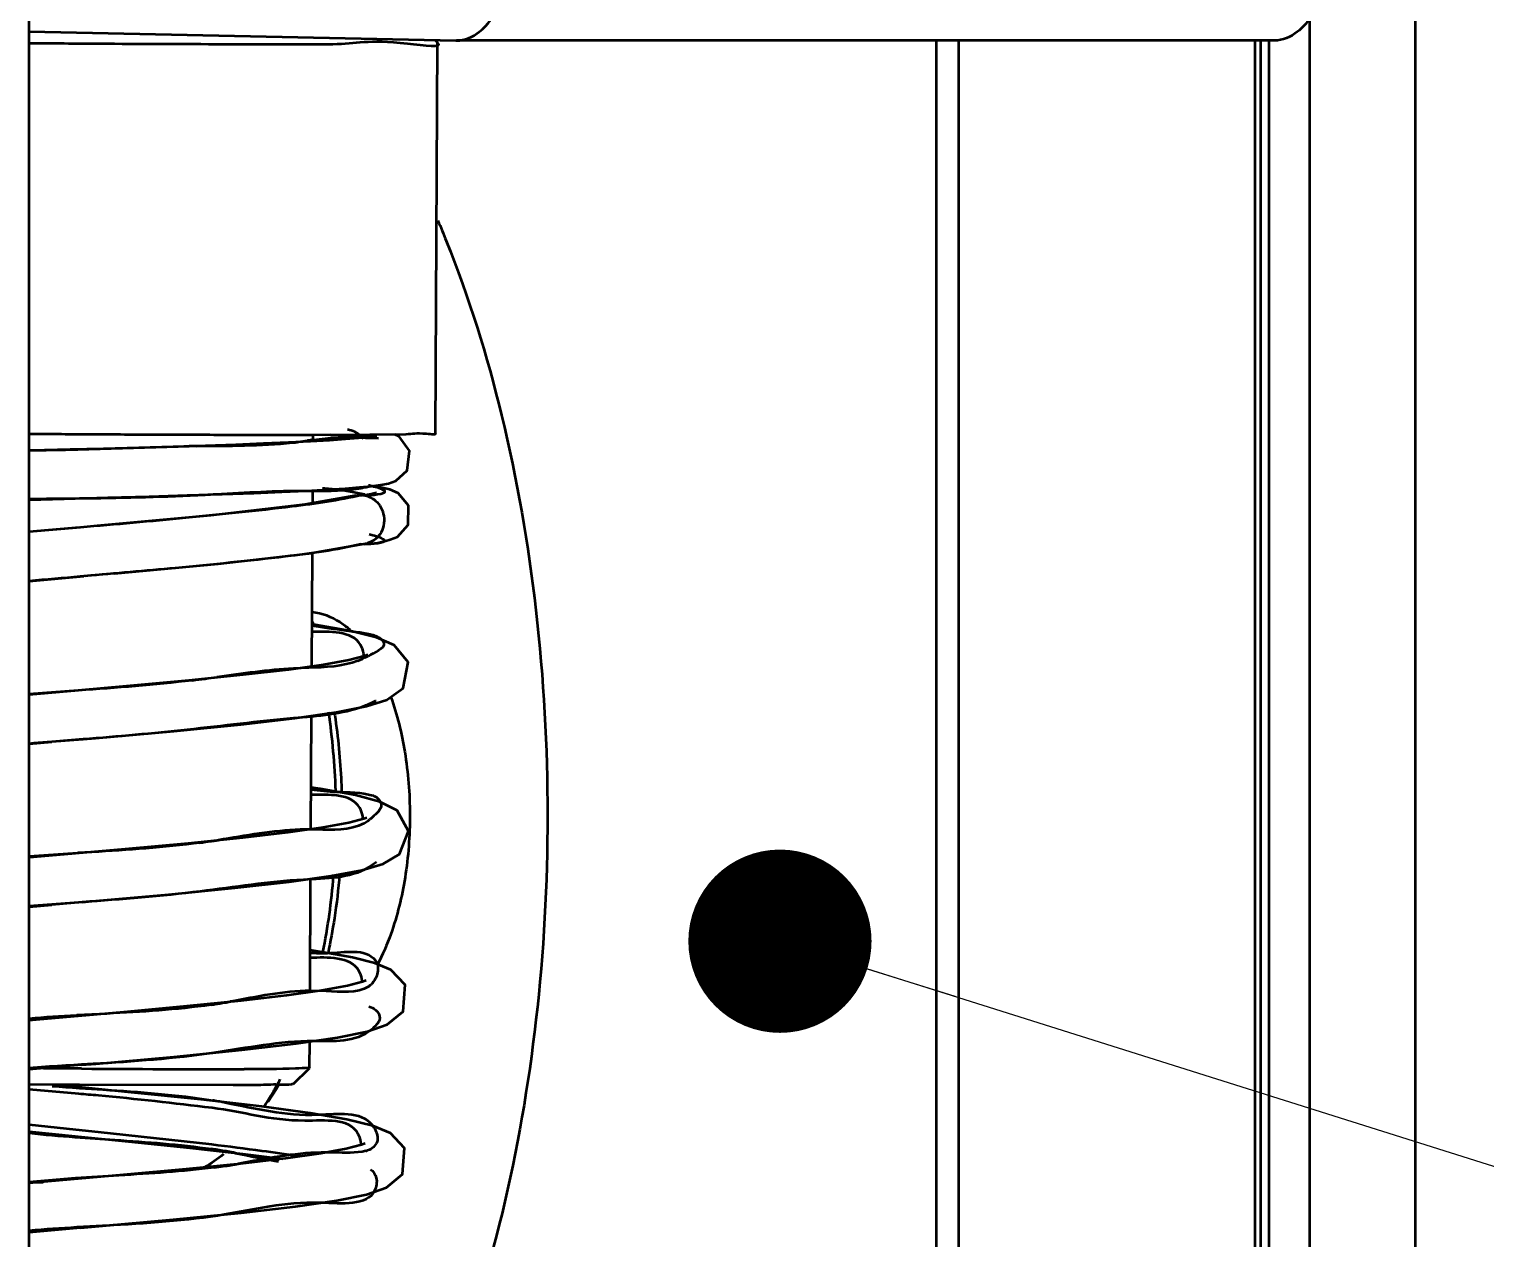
# Model space of a CAD drawing. Header units: inches. Extents: x -2049 to -860, y -317 to 524.
# Drawn here: x -1807.39 to -1795.46, y 413.84 to 423.74 of the extents above; entities that cross this region are included whole.
import ezdxf

# ---------------------------------------------------------------- set-up
doc = ezdxf.new("R2010")
doc.units = ezdxf.units.IN
doc.header["$LTSCALE"] = 2.5746062992
doc.header["$MEASUREMENT"] = 0
doc.layers.get('0').update_dxf_attribs({"linetype": 'CONTINUOUS', "lineweight": 50})
doc.layers.add('from', color=7, linetype='CONTINUOUS', lineweight=15)
doc.styles.add('TEXTSTYLE_1', font='gdt', dxfattribs={"width": 0.8})
doc.dimstyles.new('ISO-25', dxfattribs={"dimtxt": 5, "dimasz": 5, "dimexe": 1.25, "dimexo": 0.625, "dimtad": 1, "dimdec": 0, "dimlfac": 1.5, "dimdsep": 46, "dimtxsty": 'TEXTSTYLE_1', "dimcen": 2.5, "dimclrd": 256, "dimclre": 256, "dimclrt": 256, "dimadec": 0, "dimazin": 0, "dimtfac": 1, "dimtdec": 0, "dimtmove": 0, "dimatfit": 3, "dimfxl": 1, "dimlwd": 25, "dimarcsym": 0})

msp = doc.modelspace()

# ---------------------------------------------------------------- linework, layer by layer
at = {"color": 7, "linetype": 'Continuous'}
for p, q in [((-1796.037065769217, 406.635739315395), (-1796.037065769217, 431.9682586919185)), ((-1807.384347816998, 403.9691583278579), (-1807.384347816998, 430.6349681964565)), ((-1796.903063347554, 423.826638620994), (-1796.903063347554, 406.635739315395)), ((-1807.384347816998, 423.718994700376), (-1803.892160608111, 423.643199974653)), ((-1804.043923769655, 423.6292397365421), (-1804.061285456315, 420.4295309558706)), ((-1804.061248012838, 423.646869862096), (-1804.044040252006, 423.6294758812213)), ((-1804.043923769655, 423.6292397365421), (-1804.044040252006, 423.6294758812213)), ((-1803.892160608111, 423.643199974653), (-1803.886735079972, 423.6431410976514)), ((-1797.18968714027, 423.6431410976514), (-1803.886735079972, 423.6431410976514)), ((-1799.958776402865, 423.6431410976514), (-1799.958776402865, 408.3537060896404)), ((-1799.776645535105, 423.6431410976514), (-1799.776645535105, 407.6357071852981)), ((-1797.351852314068, 423.6431410976514), (-1797.351852314068, 405.3024488216265)), ((-1797.303050494838, 405.3024488216265), (-1797.303050494838, 423.6431410976514)), ((-1797.236385971419, 423.6431410976514), (-1797.236385971419, 407.8546515675525)), ((-1805.061624594555, 420.3638203496018), (-1805.061343986065, 420.4155358040414)), ((-1804.918036766543, 420.4157763360063), (-1805.061205711215, 420.4153938361497)), ((-1805.058249811764, 420.3765224967099), (-1804.916550367356, 420.3917461816649)), ((-1804.631986221553, 420.3919906403435), (-1804.526135627248, 420.3889287111529)), ((-1804.56740800742, 420.4175891621185), (-1804.597615246673, 420.4173821079715)), ((-1804.54189700446, 420.4177709931828), (-1804.56740800742, 420.4175891621185)), ((-1804.301633488703, 420.4204392638086), (-1804.54189700446, 420.4177709931828)), ((-1807.38440324479, 420.290228261426), (-1807.363003941304, 420.2905905401457)), ((-1807.362716044941, 420.2875576811676), (-1807.384347816998, 420.2869951569755)), ((-1807.04907241413, 420.2957521385918), (-1807.362952983768, 420.2875515294851)), ((-1806.777861261057, 420.3029874263152), (-1807.04907241413, 420.2957521385918)), ((-1806.987826324012, 420.2973043047327), (-1806.07474628356, 420.3239179201317)), ((-1805.180160208453, 420.359091382228), (-1805.105413732449, 420.3697076078119)), ((-1806.090623579261, 419.9221478195626), (-1805.804206115968, 419.9315729944427)), ((-1805.06436843114, 419.8581391177833), (-1805.063801541675, 419.9626154299793)), ((-1804.799151861375, 419.9784543593662), (-1804.679861344787, 419.9877874486584)), ((-1804.639596621357, 419.9283763581403), (-1804.724254449874, 419.9463267674032)), ((-1804.707307349014, 419.9192977974564), (-1804.66631157442, 419.9240456245709)), ((-1804.679861344787, 419.9877874486584), (-1804.583189624395, 419.9973536939925)), ((-1804.666307661253, 419.9240453722723), (-1804.657054042621, 419.9237027779201)), ((-1804.647017868359, 419.9233320311125), (-1804.657054042621, 419.9237027779201)), ((-1804.618330580616, 419.9252813592121), (-1804.646975475428, 419.9233316399652)), ((-1804.583189624395, 419.9973536939925), (-1804.505740485577, 420.0076623811779)), ((-1804.548979780243, 419.9410744210593), (-1804.541939725887, 419.9437108665078)), ((-1807.384465557455, 419.8928615970502), (-1807.352581044148, 419.8934046112824)), ((-1807.384347816998, 419.8862604016463), (-1807.099483403737, 419.8936798182132)), ((-1806.972030485188, 419.6584376415292), (-1807.384510607141, 419.622999674025)), ((-1806.9649683945, 419.6592947979479), (-1807.384347816998, 419.6222994659367)), ((-1804.466521145145, 419.5494131838294), (-1804.429285374299, 419.5593786721619)), ((-1805.098353355359, 419.4449143984351), (-1804.61633859374, 419.5291711416655)), ((-1805.07161220727, 418.5231322318306), (-1805.066542643614, 419.4574382144863)), ((-1804.640109664553, 419.5235472357403), (-1804.530226645013, 419.534075659732)), ((-1804.639774813566, 419.523543767905), (-1804.639032205773, 419.5235361633893)), ((-1804.530226645013, 419.534075659732), (-1804.466521145145, 419.5494131838294)), ((-1807.384347816998, 419.2200442375684), (-1806.937808295339, 419.2595397958183)), ((-1806.937835362403, 419.2598471682754), (-1806.968878277138, 419.2571104637816)), ((-1806.689352288055, 419.2813753404481), (-1806.937808295339, 419.2595397958183)), ((-1804.541673031069, 418.7588825445877), (-1804.748741252756, 418.8102039188362)), ((-1804.645475237072, 418.6156286057803), (-1804.647538490671, 418.6305721834556)), ((-1804.612589066309, 418.6165750267843), (-1804.641818042448, 418.6066024977979)), ((-1805.096359851305, 418.5103133026618), (-1805.222070897209, 418.5055122913494)), ((-1806.984427447555, 418.3249050528993), (-1807.384861987917, 418.2949194994172)), ((-1806.98063427078, 418.3253433412167), (-1807.384347816998, 418.2897333789056)), ((-1805.078864023089, 417.1866434914514), (-1805.073785214129, 418.1226534393169)), ((-1807.384347816998, 417.8873635578859), (-1807.198714642222, 417.904039390382)), ((-1806.943678608907, 417.9264468315029), (-1807.198714642222, 417.904039390382)), ((-1806.946255068257, 417.9250845818334), (-1807.090103471576, 417.9136041134585)), ((-1804.652591275627, 417.2812340890717), (-1804.65476861728, 417.2974058967762)), ((-1805.031015206637, 417.186666303305), (-1805.166027235572, 417.1863305921319)), ((-1804.621307571549, 417.2822843859647), (-1804.644558489088, 417.2749221124817)), ((-1806.989924557367, 416.9947187390172), (-1807.385260827915, 416.9674937110767)), ((-1806.871141670562, 417.0020137910202), (-1806.986676321776, 416.9949188337878)), ((-1804.891879686235, 416.81847459439), (-1804.892765440442, 416.8076703928327)), ((-1805.086085776434, 415.8556953392078), (-1805.081032981319, 416.7869108660028)), ((-1806.979927118555, 416.590661443631), (-1807.384905183462, 416.5607856806611)), ((-1806.950303237598, 416.5932892601301), (-1807.199586110235, 416.5713890017664)), ((-1806.952017741777, 416.5926325100454), (-1806.979927118555, 416.590661443631)), ((-1807.384347816998, 416.5548005119838), (-1807.199586110235, 416.5713890017664)), ((-1804.556064146016, 416.0924312368171), (-1804.737700293553, 416.1384547375313)), ((-1804.953737344675, 415.865317914852), (-1805.085750844169, 415.8679922643493)), ((-1804.780605925914, 415.9077814761104), (-1804.989309118467, 415.8694070344513)), ((-1804.655577523716, 415.940404579059), (-1804.780605925914, 415.9077814761104)), ((-1804.659944556105, 415.9492640836347), (-1804.662005329051, 415.9641290017307)), ((-1804.627013079972, 415.9502060919537), (-1804.655577523716, 415.940404579059)), ((-1806.749641618008, 415.6799834785046), (-1806.994247979358, 415.6664233283385)), ((-1805.089451349482, 415.2354299562876), (-1805.088277795429, 415.4517123025689)), ((-1806.960471086309, 415.2626392265743), (-1806.986491070289, 415.2610987355916)), ((-1806.955853172634, 415.2602243212742), (-1807.384347816998, 415.222403593677)), ((-1807.007732163952, 415.2303557310339), (-1807.267569471038, 415.2323179940913)), ((-1806.955996588279, 415.2300085157236), (-1807.007732163952, 415.2303557310339)), ((-1805.223570285538, 415.1026971434396), (-1805.089525747078, 415.235283164244)), ((-1805.089451349482, 415.2354299562876), (-1805.089525747078, 415.235283164244)), ((-1806.979395396799, 415.023795298298), (-1807.385457932355, 415.0598610117121)), ((-1806.992414578214, 415.0981925118177), (-1807.384348804179, 415.1013645752564)), ((-1806.578311114834, 415.0383466380696), (-1807.110533758945, 415.0910219767738)), ((-1806.973624932503, 415.0980616619955), (-1806.992414578214, 415.0981925118177)), ((-1805.716133842987, 415.0949232846478), (-1806.973624932503, 415.0980616619955)), ((-1806.970414495977, 415.0714462686534), (-1806.781283242306, 415.0589341531597)), ((-1805.981314842042, 414.9766417658794), (-1806.578311114834, 415.0383466380696)), ((-1805.357147602625, 415.0705630797644), (-1805.429896514093, 414.96085303036)), ((-1805.481830108577, 414.919164858774), (-1805.981314842042, 414.9766417658794)), ((-1804.573184740234, 414.7622459761545), (-1804.784834178856, 414.8134974078235)), ((-1807.003673995798, 414.7293212714434), (-1807.384378871733, 414.7692278697662)), ((-1807.384347816998, 414.7156995096302), (-1807.008995734406, 414.6784570215469)), ((-1807.009658465151, 414.6697036754003), (-1806.684807341155, 414.6469573346619)), ((-1806.821273444582, 414.7102395926892), (-1807.003673995798, 414.7293212714434)), ((-1805.889434831781, 414.6080441475267), (-1806.821273444582, 414.7102395926892)), ((-1806.070088579524, 414.5832837920472), (-1805.635125262537, 414.5342766830657)), ((-1804.663756275978, 414.6069071073408), (-1804.789790536657, 414.5741308422336)), ((-1804.667181831738, 414.6161475725824), (-1804.66923743341, 414.6309856132621)), ((-1804.634172562984, 414.6170482835218), (-1804.663756275978, 414.6069071073408)), ((-1804.59955645042, 414.5657316860131), (-1804.617058779133, 414.5597440840938)), ((-1805.635125262537, 414.5342766830657), (-1805.309408046689, 414.492427243595)), ((-1805.177908472589, 414.5113357540998), (-1805.187891293325, 414.5129956551121)), ((-1804.889367993111, 414.5433267915837), (-1804.994501378808, 414.543579115543)), ((-1807.005410844485, 414.3336268368436), (-1807.38531795576, 414.3007753021017)), ((-1806.650576623955, 414.3564333465555), (-1807.002846815496, 414.33380871024)), ((-1807.384347816998, 414.3021596524479), (-1807.269965096664, 414.3021596524479)), ((-1806.965045955141, 413.9268407107109), (-1807.384347816998, 413.8898472683989)), ((-1806.968496583282, 413.9331930889362), (-1806.995203041165, 413.9316220986136))]:
    msp.add_line(p, q, dxfattribs=at)
for points in [[(-1804.610529178949, 420.3974915177018), (-1804.689068428728, 420.3891770982387), (-1804.794363400646, 420.3804521449931)], [(-1804.54179510124, 420.4082980119588), (-1804.559603166703, 420.4047770280779), (-1804.610529178949, 420.3974915177018)], [(-1804.505740485577, 420.0076623811779), (-1804.444830098165, 420.0196842246912), (-1804.38241819736, 420.0417433160048), (-1804.290881343619, 420.1253427469819), (-1804.270517277003, 420.2867214011848), (-1804.356243539123, 420.4024770998036), (-1804.39308856215, 420.4194585217342)], [(-1805.942054803651, 420.3277405768928), (-1806.207106129712, 420.3193337281061), (-1806.486858828524, 420.31108476234), (-1806.777861261057, 420.3029874263152)], [(-1805.081957633528, 420.3626619012906), (-1805.262989561573, 420.3537889977989), (-1805.467804513286, 420.3449922342871), (-1805.694808789782, 420.3363006979013), (-1805.942054803651, 420.3277405768928)], [(-1804.794363400646, 420.3804521449931), (-1804.925595003196, 420.3715704652366), (-1805.081957633528, 420.3626619012906)], [(-1807.099483403737, 419.8936798182132), (-1806.741087604657, 419.9032404418612), (-1806.4035133606, 419.9127186485441), (-1806.090623579261, 419.9221478195626)], [(-1804.707303263132, 419.9192975891832), (-1805.125297442926, 419.84557283091), (-1805.897410793572, 419.7569254509817), (-1806.829280943694, 419.6712025500204), (-1806.9649683945, 419.6592947979479)], [(-1805.804206115968, 419.9315729944427), (-1805.545491806706, 419.9410112041839), (-1805.315676060678, 419.9504339915408), (-1805.115228905024, 419.95981811118), (-1804.94362878782, 419.9691520572714), (-1804.799151861375, 419.9784543593662)], [(-1804.541939725887, 419.9437108665078), (-1804.586611934139, 419.9319436718258), (-1804.618330580616, 419.9252813592121)], [(-1804.495718407862, 419.9836886841422), (-1804.569177580415, 419.9947354597588), (-1804.588007058819, 419.9968769800964)], [(-1804.429285374299, 419.5593786721619), (-1804.370478012222, 419.5834086876546), (-1804.281625689666, 419.6818602372322), (-1804.279816734389, 419.8391409667852), (-1804.365683103487, 419.9399194321168), (-1804.433739933969, 419.9694841414412), (-1804.495718407862, 419.9836886841422)], [(-1806.689352288055, 419.2813753404481), (-1805.836867173763, 419.3603789364138), (-1805.098353355359, 419.4449143984351)], [(-1804.748741252756, 418.8102039188362), (-1805.043658866198, 418.8618527495233), (-1805.069754851309, 418.865437463343)], [(-1806.943678608907, 417.9264468315029), (-1806.842763348651, 417.9352992835719), (-1806.202053725744, 417.9927575256636), (-1805.653879274886, 418.04669036103), (-1805.209262857517, 418.0979680148168), (-1804.868285236267, 418.1473527825702), (-1804.623945656091, 418.1958976721231), (-1804.456624654542, 418.2486931201817), (-1804.32230532739, 418.3448591834609), (-1804.282722434893, 418.5566194827464), (-1804.395939254795, 418.6958586860046), (-1804.541673031069, 418.7588825445877)], [(-1804.641818042448, 418.6066024977979), (-1804.767908420083, 418.5738234184611), (-1804.975550016494, 418.5357126271039)], [(-1804.975550016494, 418.5357126271039), (-1805.263542855702, 418.4948831358878), (-1805.632263045436, 418.4518686324648)], [(-1805.632263045436, 418.4518686324648), (-1806.077393715002, 418.406873680169), (-1806.58819288407, 418.3599452979695), (-1806.984435033444, 418.3250100751382)], [(-1804.714798921276, 417.4683109737794), (-1805.002852901399, 417.5211378372417), (-1805.076992253938, 417.5316050288808)], [(-1806.950303237598, 416.5932892601301), (-1806.873430836355, 416.6000309164075), (-1806.244230670758, 416.6563094256718), (-1805.700928299823, 416.7092978821287), (-1805.257119119316, 416.7596181238381), (-1804.912835005214, 416.8080179383324), (-1804.66108764299, 416.8555981397883), (-1804.48772546079, 416.9058098914234), (-1804.354669627894, 416.984194312857), (-1804.279933795841, 417.1743234750654), (-1804.37398676047, 417.3420120620706), (-1804.515748939168, 417.4146613545528), (-1804.714798921276, 417.4683109737794)], [(-1804.978454403013, 417.2032003524771), (-1805.267081864537, 417.1621485472841), (-1805.635189214296, 417.1191164252939)], [(-1804.644558489088, 417.2749221124817), (-1804.76841154913, 417.2420537025218), (-1804.978454403013, 417.2032003524771)], [(-1805.635189214296, 417.1191164252939), (-1806.083752571713, 417.0737507007913), (-1806.59835568681, 417.0264704450713)], [(-1806.59835568681, 417.0264704450713), (-1807.349009923972, 416.9603246390259), (-1807.384347816998, 416.9570940406279)], [(-1804.737700293553, 416.1384547375313), (-1804.987236277523, 416.1842567048704), (-1805.08422641563, 416.1983701847241)], [(-1806.955853172634, 415.2602243212742), (-1806.840462397636, 415.2703482666488), (-1806.202155740719, 415.3276689145883), (-1805.644997246314, 415.3827420988076), (-1805.198694373932, 415.4347675587531), (-1804.860542547354, 415.4846993859824), (-1804.618561081596, 415.5344124483476), (-1804.453788723903, 415.590077186333), (-1804.322294465006, 415.6989798041477), (-1804.307122929655, 415.9158463164194), (-1804.423565120803, 416.0374058978872), (-1804.556064146016, 416.0924312368171)], [(-1804.989309118467, 415.8694070344513), (-1805.279366145964, 415.8282814446292), (-1805.648788037259, 415.7852232867822)], [(-1805.648788037259, 415.7852232867822), (-1806.094678384563, 415.7401813070508), (-1806.609912484812, 415.6928747919608)], [(-1806.609912484812, 415.6928747919608), (-1807.326888315107, 415.6297192775547), (-1807.384347816998, 415.6244893282113)], [(-1804.784834178856, 414.8134974078235), (-1805.085094917018, 414.8652217096456), (-1805.481830108577, 414.919164858774)], [(-1807.010668875166, 414.6786220197254), (-1806.572880281652, 414.6351979663151), (-1806.070088579524, 414.5832837920472)], [(-1806.965045955141, 413.9268407107109), (-1806.844722116781, 413.9373966115397), (-1806.206029678433, 413.9947731783224), (-1805.650731980732, 414.0496845697403), (-1805.205132543828, 414.1016716532123), (-1804.867349323752, 414.1515514375138), (-1804.624672333516, 414.2014932669418), (-1804.459823551371, 414.2574655619516), (-1804.328597057444, 414.36707310533), (-1804.312703355564, 414.579165551437), (-1804.427730439647, 414.7023762932112), (-1804.573184740234, 414.7622459761545)], [(-1804.789790536657, 414.5741308422336), (-1804.997631252509, 414.5360166693983), (-1805.286025779811, 414.4951545910292), (-1805.655044113632, 414.4521116659195)], [(-1805.655044113632, 414.4521116659195), (-1806.100542033385, 414.4071029252535), (-1806.61179372278, 414.3601390316084)], [(-1806.61179372278, 414.3601390316084), (-1807.324875099593, 414.2973283043503), (-1807.384347816998, 414.291921679977)]]:
    msp.add_lwpolyline(points, dxfattribs=at)
for centre, radius, start, end in [((-1805.214253895364, 511.4937750844705), 91.07848044906662, 270.1863450196022, 270.387918879095), ((-1804.803059058473, 417.1989885666723), 3.1975751662533, 87.14749084381057, 87.7364434010989), ((-1804.815338666451, 420.2528889025487), 0.2124603346596868, 38.58771102470691, 45.58312695609335), ((-1804.887935245467, 415.5062937721343), 4.892396527782849, 87.00116365570196, 87.14123853650736), ((-1808.767963879531, 511.1638342738908), 90.884103576448, 270.8859091752922, 271.0836969565064), ((-1807.508240865516, 443.0663140432845), 22.77495632925556, 271.1552129574059, 271.3093395999954), ((-1805.70286835722, 401.4246896418957), 18.90288662428989, 90.95400688478672, 91.12725695369586), ((-1805.463974292648, 422.5207624603634), 2.18022771850596, 276.173416627804, 276.9477183279089), ((-1805.468142903227, 422.5495874049104), 2.209345346315411, 276.9646069788971, 277.4896748410074), ((-1804.172404352732, 414.0792234176155), 6.359300107461935, 98.0072963819986, 98.43664616229933), ((-1807.281482043347, 445.7057785302074), 25.81353680024041, 272.9690139209883, 273.1647462781104), ((-1805.118013144937, 417.7203501116675), 2.261567031889401, 86.14957892039357, 86.59711050181329), ((-1804.924695777263, 421.3643003059979), 1.405881830392887, 278.7792601516029, 280.4665552454875), ((-1804.929535224313, 421.3910184729042), 1.433034582415675, 280.4627673598937, 280.8309025068941), ((-1804.644385601923, 420.2665902670974), 0.3432456549223272, 266.3375454713104, 267.8840786559028), ((-1804.931972782299, 421.4037509466376), 1.445998283546233, 280.8309643923125, 281.225875640098), ((-1804.668186421953, 419.7639322205542), 0.16013442946104, 82.78628880679291, 86.01422582409113), ((-1804.94106751041, 421.4485498070741), 1.491710573140004, 281.233534485, 283.0192919578037), ((-1804.903254551576, 418.752113848339), 1.285915637941328, 76.3136924816999, 76.65375280489582), ((-1804.953032532562, 421.5012934712764), 1.545793908830729, 283.0109672331084, 283.3314458521101), ((-1804.908110196533, 418.7321896464827), 1.306422983047393, 75.92084815719494, 76.31353510348968), ((-1804.920115390034, 418.6848049171461), 1.355304714883955, 74.73894904990225, 75.91587424318548), ((-1805.344692115458, 422.3289125237653), 2.887495477810099, 283.5767506722808, 283.7562229013084), ((-1799.197240694749, 330.9500666851256), 88.64836338975736, 95.02947129920885, 95.2991205232909), ((-1808.74279358969, 417.6652947153435), 3.877730239900614, 18.05288863170035, 18.34840054350099), ((-1805.238269824468, 418.2870767089335), 0.7181421811385711, 47.74650452230913, 48.58679681670146), ((-1804.695502551686, 418.3030871149838), 0.4918497438642301, 73.98458280600049, 74.7582793186973), ((-1804.969542626917, 419.2803758470026), 0.7631112804517567, 291.1776540640014, 297.4289291483967), ((-1804.794675734411, 418.6019690669144), 0.1498244689299272, 4.155691382098172, 5.230936360598822), ((-1804.786897202169, 418.6025246317303), 0.1420261270181074, 2.644573656802002, 4.159556957900401), ((-1804.986689704018, 419.3146746763485), 0.8014533127522738, 297.3874483779009, 297.98726503091), ((-1807.293397506612, 428.6647429860759), 10.33192684767394, 276.9097789027049, 277.5023384492846), ((-1808.449680298713, 437.4404659610279), 19.18349752427343, 277.5040339043965, 277.7930593557891), ((-1810.655601205139, 417.3116885876863), 5.783183243954145, 1.905851544800625, 8.303146176200281), ((-1804.813497069837, 418.7387721667134), 0.5653025700080447, 297.4136321399084, 298.3218781044033), ((-1802.118582329183, 355.7410772676308), 62.37097976593214, 94.57183253589429, 94.84327824760102), ((-1804.646460556079, 417.2221615087169), 0.253896168740062, 70.9468999191987, 73.03961986350485), ((-1804.799776850627, 417.2689122134654), 0.1477004469367843, 3.978710509698181, 4.785448659701284), ((-1804.793676027612, 417.2693291224431), 0.1415854003790756, 2.745607438999074, 3.981707950800287), ((-1804.812703839777, 417.5429996920394), 0.34835134129841, 298.5880196958018, 304.8989986714072), ((-1804.813149971362, 417.5436177100619), 0.3491134624373959, 304.901019442297, 306.0011362579081), ((-1804.814629795548, 417.5456373498756), 0.3516172039231221, 306.002772157493, 308.1887412937112), ((-1806.818965679813, 423.2931599923188), 6.269661461730641, 277.6046095194034, 278.4731526594913), ((-1806.892961332235, 423.7787452086551), 6.76084968215692, 278.4870423295946, 278.8350649969047), ((-1807.129921797576, 425.3086693653428), 8.309015571666974, 278.8293199324872, 278.961954111589), ((-1810.298411269567, 417.2483653624687), 5.423579894860167, 348.6599698050996, 355.3392721418001), ((-1804.809069204708, 415.9354897065919), 0.1497594537922591, 4.151745507199437, 5.277333830600425), ((-1804.801111340682, 415.9360584722101), 0.1417812975113802, 2.631001932300613, 4.155327029500945), ((-1804.699409929965, 416.0422009132988), 0.1677347948940333, 303.9140767987063, 308.0664124003072), ((-1804.69423854606, 416.0356193006656), 0.1593645717306381, 308.0616096950993, 313.8159191342972), ((-1806.557514901423, 420.3354323235095), 4.630022020019925, 278.193355362109, 278.6053423041897), ((-1806.499780209534, 419.9586768107043), 4.248869215930537, 278.5957445182093, 279.7249075344), ((-1806.556682146847, 420.2791457305317), 4.574345210649033, 279.7493489279978, 280.2903494802891), ((-1806.462111169249, 404.0168835400278), 11.25503860059758, 94.02291392250997, 94.70530161910244), ((-1805.617411890311, 391.6971126861487), 23.60372462877787, 93.32517477229884, 93.97028618101271), ((-1805.94285159129, 560.9489227540478), 145.722436261878, 269.6016440465939, 270.1250054601921), ((-1807.824891288968, 416.4417420424471), 2.812166193825336, 331.2368828090037, 332.5334861307917), ((-1805.79201789764, 432.817856188232), 17.78548691790392, 265.4724821032027, 266.1889998996918), ((-1809.114567074586, 388.9593364924748), 26.15176802636113, 84.96367758071206, 85.31685008959822), ((-1807.682876789696, 416.3625046334474), 2.649539533788713, 328.2116514863938, 330.880125847593), ((-1807.770454962193, 416.4120540759631), 2.750160874688845, 330.8662160544939, 331.2333572675016), ((-1807.376411591383, 416.3226134134837), 2.375932890551705, 328.1989011111961, 328.9389227980965), ((-1806.630733728272, 410.3737328463698), 4.656409059459124, 80.52947809558906, 80.73666904340115), ((-1806.597186772341, 410.5733142843872), 4.454028025181882, 79.87525745740109, 80.53270130988594), ((-1806.657818957411, 410.2392404288597), 4.793558207899216, 79.44470721299504, 79.86377669201333), ((-1807.926590958994, 416.5135522237839), 2.936265832531982, 327.0404450013943, 328.2115352416939), ((-1806.552962399113, 410.0437864005577), 4.576717289538538, 81.08402236849523, 81.70617896989782), ((-1806.450036810384, 410.6892011020598), 3.923149673517461, 79.44448660850115, 81.10814523870138), ((-1804.816496547513, 414.6023531488104), 0.1499505606384801, 4.168540215899754, 5.278281834801668), ((-1804.80862804459, 414.6029178217737), 0.1420618264177183, 2.66297588319795, 4.172084022698657), ((-1804.693339235463, 414.8175128206845), 0.26881858042871, 283.9484125985088, 286.4848522610938), ((-1806.471029914882, 419.0557915200851), 4.673408672285314, 277.3724509540041, 278.3051989606075), ((-1806.329134588581, 418.1045887862182), 3.711686509124407, 278.2587378322059, 280.1997967610048), ((-1806.455250697283, 410.6764080648189), 3.936682329913609, 78.87636083139812, 79.40399461860483)]:
    msp.add_arc(centre, radius, start, end, dxfattribs=at)
for points, start_tangent, end_tangent in [([(-1803.886735107065, 423.6431497232143), (-1803.700423311815, 423.7151609966634), (-1803.537050293371, 423.9283936849463), (-1803.426913613875, 424.2504352951485), (-1803.386780583521, 424.6322579146626)], (0.9999951567606239, 0.00311230706956412), (0.005425941506569611, 0.9999852794710364)), ([(-1796.900021045159, 423.8259411119923), (-1797.003375372113, 423.7151609949701), (-1797.189687167363, 423.6431497232143)], (-0.572000245259135, -0.8202534482850343), (-0.9999951567574867, -0.003112308077530838)), ([(-1807.384351662434, 423.6231213999434), (-1806.815507342173, 423.6192380018808), (-1805.787862218633, 423.6151907807752), (-1804.900675079884, 423.6154851149846)], (0.9999688337043052, -0.007895037685203122), (0.9999946880593235, 0.00325942527694001)), ([(-1804.900675079884, 423.6154851149846), (-1804.289012127932, 423.6200761969622), (-1804.045026212766, 423.6278423733474)], (0.9999946880592349, 0.00325942530417616), (-0.7850844952947307, 0.6193886786564783)), ([(-1804.03951323185, 422.1706656109498), (-1803.970326672761, 422.0035649540937), (-1803.518441256178, 420.5770783964303), (-1803.237270167034, 418.9817817711159), (-1803.14200745621, 417.3020632621573)], (0.392125299196914, -0.9199118162790016), (0, -1)), ([(-1805.061205711215, 420.4153938361496), (-1805.337347492715, 420.4150725500197), (-1805.810692950699, 420.4154929454588), (-1806.314147823826, 420.4169988275133), (-1806.83334277441, 420.4195323554685), (-1807.346312335914, 420.422978874022), (-1807.384348074376, 420.4232754535192)], (-0.9999977766089116, -0.002108738303541102), (-0.999968990393871, 0.007875166706956477)), ([(-1804.916550367356, 420.3917461816648), (-1804.676766862309, 420.3940687253724)], (0.9976236342769321, 0.06889908803522683), (0.9992227642259208, -0.03941912546860811)), ([(-1804.666643262363, 420.4046422244494), (-1804.779144612654, 420.4597680560968)], (-0.7146367705154824, 0.6994957371043804), (-0.9854015786364492, 0.1702460831290808)), ([(-1804.062160879826, 420.4283787083465), (-1804.131787522109, 420.4241903507494), (-1804.301633488702, 420.4204392638086)], (0.7985761123597328, -0.6018938384536059), (-0.9998246534637797, -0.01872597997523291)), ([(-1806.017597484806, 420.3249559966308), (-1805.229516766179, 420.3531779594721)], (0.9998608764442343, 0.01668016055581461), (0.9941844046540216, 0.1076910838590119)), ([(-1807.351193168395, 419.8934271623714), (-1806.920667038038, 419.8984064844209), (-1805.944447171409, 419.9268914337989)], (0.9998685311628057, 0.01621482008328983), (0.9986675811806397, 0.05160486700700218)), ([(-1804.666307676493, 419.9240453671924), (-1805.234447477578, 419.829979416808), (-1806.101937164838, 419.7369237223498), (-1806.964947101517, 419.6590475859979)], (-0.9713153242895625, -0.2377951656368593), (-0.9963116439431096, -0.08580855518756852)), ([(-1805.856389978771, 419.9316093914733), (-1805.118514992173, 419.9598626003905), (-1804.710118691549, 419.974890217192)], (0.9984853142967905, 0.05501887979266249), (0.988292505264101, 0.152571045873085)), ([(-1804.724254449874, 419.9463267674032), (-1804.966144500582, 419.9768122428624)], (-0.9841478710854201, 0.1773498458923358), (-0.9977397745475953, 0.06719629666665947)), ([(-1804.648078236875, 419.9227991342219), (-1804.550201811178, 419.8781870864761)], (0.9921064008705859, -0.1253989208550534), (0.7551032396475279, -0.6556059010364441)), ([(-1804.6469757091, 419.9233163581227), (-1804.472738435271, 419.9557775768328), (-1804.563375751513, 419.9923169443882)], (0.9998823405831887, -0.01533965416440344), (-0.9647626589301358, 0.2631216675495464)), ([(-1804.550201811178, 419.8781870864761), (-1804.482464956228, 419.7536430992068), (-1804.514551619946, 419.601571386683)], (0.7551032356376732, -0.6556059056548503), (-0.5819616386837426, -0.8132162388322881)), ([(-1804.639032154974, 419.5235398479643), (-1804.475370281774, 419.5549416023694), (-1804.559490951416, 419.5906382724145), (-1804.601952521378, 419.6020223830589)], (0.9999037867776877, -0.01387145225417151), (-0.9706194906910321, 0.2406196257388026)), ([(-1804.514551619946, 419.601571386683), (-1804.616564385712, 419.5298891173296)], (-0.5819616411950476, -0.8132162370351236), (-0.9637602943557237, -0.2667697415813283)), ([(-1804.666859209611, 419.5221042505314), (-1805.2887829425, 419.4210922159978), (-1806.187364729169, 419.3267686721703), (-1806.927526626113, 419.2607546861963)], (-0.9720555722013902, -0.2347508563397092), (-0.9961499051193357, -0.08766622229079218)), ([(-1805.068459052678, 418.9671824573659), (-1804.842408319117, 418.8856373496347), (-1804.76322975664, 418.8256536548349)], (0.9961656121556127, -0.08748756002217152), (0.7499761473341966, -0.6614648731639158)), ([(-1805.070103307792, 418.8562687829682), (-1804.793141713447, 418.816240204218), (-1804.566199287351, 418.7776362030414)], (0.9882988186703883, -0.1525301446098936), (0.964792931133821, -0.2630106462373911)), ([(-1804.671967581527, 418.6975478621163), (-1805.070327399712, 418.8035531035867)], (-0.4940027547152245, 0.8694603374126788), (-0.9998124255314288, -0.01936785359713372)), ([(-1804.559803173423, 418.7758469372122), (-1804.481029985308, 418.7111973175062), (-1804.610587459916, 418.6069497893057)], (0.9611524929508602, -0.2760179075609888), (-0.8830565036581396, -0.4692666740213515)), ([(-1804.647538490671, 418.6305721834556), (-1804.671967581527, 418.6975478621163)], (-0.179327478365286, 0.9837894365681853), (-0.4940027502040732, 0.8694603399757873)), ([(-1805.222070897209, 418.5055122913493), (-1805.848483302566, 418.4341419747726)], (-0.9983453068172219, -0.0575034638611097), (-0.990814283056822, -0.1352296435349702)), ([(-1804.693860336973, 418.5688014630347), (-1805.096359851305, 418.5103133026619)], (-0.9326580302403802, -0.3607616922958065), (-0.999738276817178, -0.02287745323718533)), ([(-1806.050401873583, 418.4078587502646), (-1806.980622465239, 418.3251798856155)], (-0.9927450543461379, -0.1202383344498903), (-0.9974012784988124, -0.07204644091788315)), ([(-1804.42431991343, 418.2714521876043), (-1804.310519244182, 417.8224189368188), (-1804.268868294253, 417.3086473402045), (-1804.308443883638, 416.7945160691337), (-1804.424617151613, 416.3318591702222), (-1804.534483123221, 416.0821928698124)], (0.3370399131411514, -0.9414903594566462), (-0.4739477511972734, -0.8805529678191123)), ([(-1804.553225545076, 418.2369497584003), (-1804.643635653766, 418.1965855362081), (-1805.220581580502, 418.0974227654561), (-1806.091101559729, 418.0032956639964), (-1806.94358703469, 417.9252970764855)], (-0.8876288740809622, -0.4605594227651437), (-0.9968431641359552, -0.0793958822321204)), ([(-1804.886888687334, 418.144668205668), (-1804.883616840661, 418.1230787046264), (-1804.829996184971, 417.5739477933139), (-1804.826602225796, 417.4895746320777)], (0.1518929320848912, -0.9883969532443199), (0.03278721212954463, -0.9994623548292213)), ([(-1805.078397658513, 417.5139045103354), (-1804.869716607275, 417.4964989575925), (-1804.572396413911, 417.4650148945923)], (0.993811349233975, -0.111081061093898), (0.9563535903733293, -0.2922119268271599)), ([(-1804.67923858389, 417.3643923023589), (-1805.077563401999, 417.4702988595332)], (-0.4944439273625904, 0.8692095274985525), (-0.9998093112671038, -0.0195279569745205)), ([(-1804.563577600521, 417.4621483410039), (-1804.503866528708, 417.3912096632382), (-1804.575766470761, 417.287578361571), (-1804.597241065895, 417.2692738233399)], (0.9450377722359921, -0.326961173608172), (-0.7860027565532026, -0.618222991072612)), ([(-1804.65476861728, 417.2974058967762), (-1804.67923858389, 417.3643923023589)], (-0.1797506945709278, 0.9837121976479036), (-0.4944439267935973, 0.8692095278222204)), ([(-1803.14200745621, 417.3020632621573), (-1803.236500756329, 415.6290531517846), (-1803.514208301001, 414.0445426319556), (-1803.96020572957, 412.6258253730842), (-1804.303985319362, 411.8742925459787)], (0, -1), (-0.4646477247223139, -0.8854956193626129)), ([(-1805.166027235572, 417.1863305921319), (-1805.835555151826, 417.1010902604252)], (-0.9994389719123279, -0.03349240843577397), (-0.9877963894878626, -0.1557507396924404)), ([(-1804.646014842734, 417.2371182855014), (-1805.031015206637, 417.1866663033052)], (-0.878012011148955, -0.4786385988176952), (-0.9996889675826112, 0.02493928815369477)), ([(-1805.989262917223, 417.0786408496928), (-1806.871141670562, 417.00201379102)], (-0.9911896150808528, -0.1324505453211534), (-0.9981043205320937, -0.0615448237885711)), ([(-1804.542567722402, 416.9207287793988), (-1804.607429508264, 416.8756434212476), (-1805.139583169885, 416.7759411244178), (-1805.985965710312, 416.6808896162734), (-1806.950265575688, 416.5927563259871)], (-0.7736409344383636, -0.6336242613421109), (-0.9975123280253513, -0.0704922367175502)), ([(-1804.84401873236, 416.8192657671155), (-1804.886648988462, 416.4607829707505), (-1804.938920170273, 416.1751699690359)], (-0.08501647913099972, -0.9963795452919372), (-0.2091159738692007, -0.9778908474225207)), ([(-1805.08511819283, 416.1786261172665), (-1804.943725396156, 416.175245665377), (-1804.550337512244, 416.115831000347)], (0.9984977059079155, -0.0547935333468197), (0.6137431667333122, -0.7895057474700011)), ([(-1804.686464329987, 416.0311114094818), (-1805.084795895812, 416.1371032029307)], (-0.4943035136226618, 0.8692893858895846), (-0.9998127258808014, -0.01935234266959698)), ([(-1804.550337512244, 416.115831000347), (-1804.53173513133, 416.0701632863211), (-1804.550728138147, 415.9666873260627), (-1804.583903492164, 415.9206269423466)], (0.6137431679883987, -0.7895057464943268), (-0.7213339092807515, -0.6925874611352334)), ([(-1804.662005329051, 415.9641290017308), (-1804.686464329987, 416.0311114094818)], (-0.1796535796960165, 0.9837299381956448), (-0.4943035046141925, 0.8692893910120648)), ([(-1805.08575084417, 415.8679922643494), (-1805.739537157323, 415.7783782202674)], (-0.9999204814730014, -0.01261073870955519), (-0.9839560177980147, -0.1784111965070383)), ([(-1804.60582246634, 415.9030019609744), (-1804.953737344676, 415.865317914852)], (-0.8296850579946365, -0.5582317659721956), (-0.9988474777825471, 0.04799704290310886)), ([(-1805.897671258817, 415.7526700265095), (-1806.749641618009, 415.6799834785046)], (-0.9897885585701343, -0.1425433594512767), (-0.9984982105502658, -0.05478433651982271)), ([(-1806.998910422883, 415.6661509898223), (-1807.385656096788, 415.6378253898443)], (-0.9982925329705279, -0.05841248680963908), (-0.9955446813301302, -0.09429097239550353)), ([(-1804.603692500938, 415.7385547839524), (-1804.516019487889, 415.6575516440075), (-1804.57822373682, 415.5544480611842), (-1805.058196663125, 415.4552453476757), (-1805.873519247657, 415.3594853055906), (-1806.862406897993, 415.2684230660807), (-1806.956011269007, 415.2629025703929)], (0.97180564039042, -0.2357833694418786), (-0.9982622564262638, -0.05892764541999318)), ([(-1805.09142746356, 415.2373038047856), (-1805.093865360202, 415.2365938705032), (-1805.205878941178, 415.2303111385335), (-1805.624920916893, 415.2268333180256)], (-0.7282115913147956, -0.6853523752601816), (-0.9999946880583356, -0.003259425580096796)), ([(-1806.781283242306, 415.0589341531597), (-1805.881181295855, 414.9694173964187)], (0.9978161265861981, -0.0660528388830962), (0.9869578622143128, -0.1609788129331108)), ([(-1805.226393176237, 415.1054146512303), (-1805.228815918031, 415.1040542218353), (-1805.238876006471, 415.1008809070638), (-1805.325253454561, 415.0982239339949), (-1805.487475517451, 415.0961818717815), (-1805.716133842988, 415.0949232846477)], (-0.7217371921653408, -0.6921671947190864), (-0.9999946880532322, -0.003259427145692763)), ([(-1805.88780640205, 414.9081590554276), (-1806.818775050471, 415.0101389732756)], (-0.9929958968767669, 0.118148841661288), (-0.9960773395452448, 0.08848691227784292)), ([(-1804.693684774427, 414.6979731753543), (-1805.129366246565, 414.8034473960869), (-1805.88780640205, 414.9081590554276)], (-0.4941982315506592, 0.8693492439360612), (-0.992995896963007, 0.1181488409364745)), ([(-1805.779714246795, 414.9516848495023), (-1805.019539357527, 414.8535413429204), (-1804.57985787798, 414.7717346235953)], (0.9831038656941683, -0.1830485980748863), (0.6252047048808203, -0.7804608106720581)), ([(-1807.385694329333, 414.7042947883949), (-1807.011335336206, 414.669830715345)], (0.9935737173949442, -0.1131868724808265), (0.9971388119210093, -0.07559225992625018)), ([(-1804.66923743341, 414.6309856132621), (-1804.693684774427, 414.6979731753543)], (-0.1794640766533989, 0.9837645273087168), (-0.4941982355888658, 0.8693492416404652)), ([(-1804.57985787798, 414.7717346235953), (-1804.563803688817, 414.748391200535), (-1804.534351023759, 414.6446628553591), (-1804.59955645042, 414.5657316860132)], (0.625204706061185, -0.7804608097265021), (-0.9305122589502038, -0.3662607485704521)), ([(-1806.684807341156, 414.6469573346619), (-1805.892773280193, 414.5726374125523)], (0.9976990671301595, -0.06779801949621363), (0.9895293047488122, -0.1443320998369123)), ([(-1805.187891293326, 414.5129956551121), (-1805.478494401584, 414.5559479542405), (-1805.889434814849, 414.608047269933)], (-0.9865815347755865, 0.163269333433588), (-0.9930660297522967, 0.1175579029755554)), ([(-1804.628541008518, 414.5566208514329), (-1804.889367993111, 414.5433267915837)], (-0.970362806326886, -0.2416526931308849), (-0.9998782131984046, 0.0156063695703133)), ([(-1805.793794319949, 414.5297857737764), (-1805.952121426455, 414.4223659450779)], (-0.7737090633969053, -0.633541068295879), (-0.8774405247620505, -0.4796854443333638)), ([(-1805.69575912226, 414.5391325329093), (-1805.343408879263, 414.4697237004815)], (0.9812483611396672, -0.1927476426852399), (0.987567615279194, -0.1571948003331071)), ([(-1804.994501378808, 414.5435791155431), (-1805.671864504737, 414.4515608947764)], (-0.9998684641412545, -0.01621895236467666), (-0.9842101898104967, -0.1770036786995834)), ([(-1804.590990768683, 414.4058431985432), (-1804.543850931505, 414.3359987599517), (-1804.557000320989, 414.232497253194), (-1804.999472635771, 414.1319587339527), (-1805.785476684949, 414.0359303715024), (-1806.760030400673, 413.9448527367005), (-1806.965425857508, 413.9333718839513)], (0.8389554580318255, -0.5442000913621838), (-0.9983125471281347, -0.05806942609098093)), ([(-1805.871343885447, 414.4210180324011), (-1806.650576623954, 414.3564333465555)], (-0.9917056939179288, -0.1285294388486869), (-0.9981409402569206, -0.06094803838541938)), ([(-1806.995203041165, 413.9316220986137), (-1807.385621797731, 413.9026159037971)], (-0.9982409560464818, -0.05928738205896848), (-0.9954436750155536, -0.09535140204279996))]:
    msp.add_spline(points, degree=3, dxfattribs=dict(at, start_tangent=start_tangent, end_tangent=end_tangent))

# ---------------------------------------------------------------- leaders
at = {"layer": 'from', "color": 4}
msp.add_leader([(-1801.238965173321, 416.272956842332), (-1596.816562316666, 351.8393175667462)], dimstyle='ISO-25', override={"dimasz": 1.5, "dimldrblk": 'Dot'}, dxfattribs=at)

doc.saveas('drawing.dxf')
